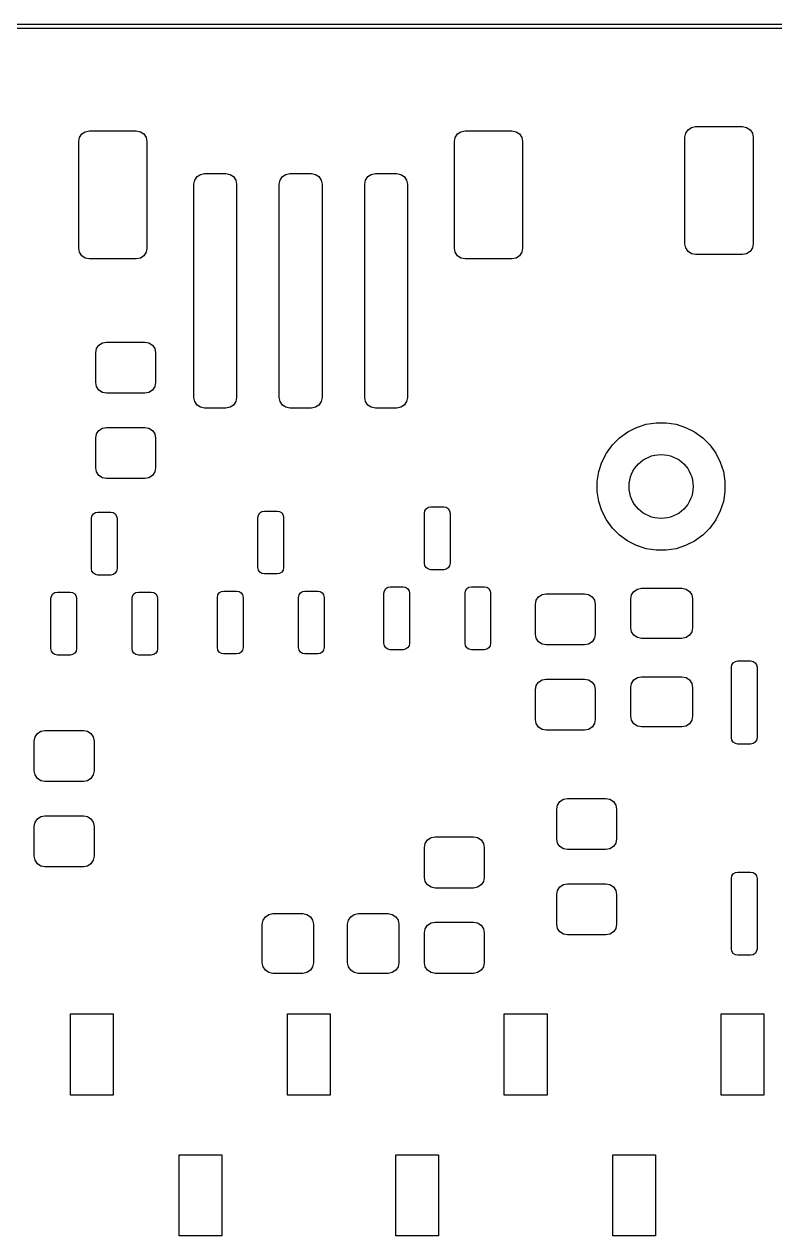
# Model space of a CAD drawing. Header units: millimetres. Extents: x 112.3 to 187.7, y -128.1 to -63.8.
# Drawn here: x 150.82 to 168.41, y -92.15 to -63.75 of the extents above; entities that cross this region are included whole.
import ezdxf

# ---------------------------------------------------------------- set-up
doc = ezdxf.new("R2010")
doc.units = ezdxf.units.MM
doc.layers.add('F.Mask', color=201, linetype='CONTINUOUS', true_color=0xd864ff)

msp = doc.modelspace()

# ---------------------------------------------------------------- linework, layer by layer
at = {"layer": 'F.Mask', "linetype": 'CONTINUOUS'}
for p, q in [((112.4, -63.75), (187.699999, -63.75)), ((187.649999, -63.85), (112.45, -63.85)), ((166.373223, -66.223223), (166.454329, -66.16903)), ((166.454329, -66.16903), (166.55, -66.15)), ((166.55, -66.15), (167.65, -66.15)), ((167.65, -66.15), (167.745671, -66.16903)), ((167.745671, -66.16903), (167.826777, -66.223223)), ((152.1, -66.5), (152.11903, -66.404329)), ((152.11903, -66.404329), (152.173223, -66.323223)), ((152.173223, -66.323223), (152.254329, -66.26903)), ((152.254329, -66.26903), (152.35, -66.25)), ((152.35, -66.25), (153.45, -66.25)), ((153.45, -66.25), (153.545671, -66.26903)), ((153.545671, -66.26903), (153.626777, -66.323223)), ((153.626777, -66.323223), (153.68097, -66.404329)), ((153.68097, -66.404329), (153.7, -66.5)), ((160.9, -66.5), (160.91903, -66.404329)), ((160.91903, -66.404329), (160.973223, -66.323223)), ((160.973223, -66.323223), (161.054329, -66.26903)), ((161.054329, -66.26903), (161.15, -66.25)), ((161.15, -66.25), (162.25, -66.25)), ((162.25, -66.25), (162.345671, -66.26903)), ((162.345671, -66.26903), (162.426777, -66.323223)), ((162.426777, -66.323223), (162.48097, -66.404329)), ((162.48097, -66.404329), (162.5, -66.5)), ((166.3, -66.4), (166.31903, -66.304329)), ((166.3, -68.9), (166.3, -66.4)), ((166.31903, -66.304329), (166.373223, -66.223223)), ((167.826777, -66.223223), (167.88097, -66.304329)), ((167.88097, -66.304329), (167.9, -66.4)), ((167.9, -66.4), (167.9, -68.9)), ((152.1, -69), (152.1, -66.5)), ((153.7, -66.5), (153.7, -69)), ((160.9, -69), (160.9, -66.5)), ((162.5, -66.5), (162.5, -69)), ((154.873223, -67.323223), (154.954329, -67.26903)), ((154.954329, -67.26903), (155.05, -67.25)), ((155.05, -67.25), (155.55, -67.25)), ((155.55, -67.25), (155.645671, -67.26903)), ((155.645671, -67.26903), (155.726777, -67.323223)), ((156.873223, -67.323223), (156.954329, -67.26903)), ((156.954329, -67.26903), (157.05, -67.25)), ((157.05, -67.25), (157.55, -67.25)), ((157.55, -67.25), (157.645671, -67.26903)), ((157.645671, -67.26903), (157.726777, -67.323223)), ((158.873223, -67.323223), (158.954329, -67.26903)), ((158.954329, -67.26903), (159.05, -67.25)), ((159.05, -67.25), (159.55, -67.25)), ((159.55, -67.25), (159.645671, -67.26903)), ((159.645671, -67.26903), (159.726777, -67.323223)), ((154.8, -67.5), (154.81903, -67.404329)), ((154.8, -72.5), (154.8, -67.5)), ((154.81903, -67.404329), (154.873223, -67.323223)), ((155.726777, -67.323223), (155.78097, -67.404329)), ((155.78097, -67.404329), (155.8, -67.5)), ((155.8, -67.5), (155.8, -72.5)), ((156.8, -67.5), (156.81903, -67.404329)), ((156.8, -72.5), (156.8, -67.5)), ((156.81903, -67.404329), (156.873223, -67.323223)), ((157.726777, -67.323223), (157.78097, -67.404329)), ((157.78097, -67.404329), (157.8, -67.5)), ((157.8, -67.5), (157.8, -72.5)), ((158.8, -67.5), (158.81903, -67.404329)), ((158.8, -72.5), (158.8, -67.5)), ((158.81903, -67.404329), (158.873223, -67.323223)), ((159.726777, -67.323223), (159.78097, -67.404329)), ((159.78097, -67.404329), (159.8, -67.5)), ((159.8, -67.5), (159.8, -72.5)), ((152.11903, -69.095671), (152.1, -69)), ((153.7, -69), (153.68097, -69.095671)), ((160.91903, -69.095671), (160.9, -69)), ((162.5, -69), (162.48097, -69.095671)), ((166.31903, -68.995671), (166.3, -68.9)), ((166.373223, -69.076777), (166.31903, -68.995671)), ((167.88097, -68.995671), (167.826777, -69.076777)), ((167.9, -68.9), (167.88097, -68.995671)), ((152.173223, -69.176777), (152.11903, -69.095671)), ((152.254329, -69.23097), (152.173223, -69.176777)), ((152.35, -69.25), (152.254329, -69.23097)), ((153.45, -69.25), (152.35, -69.25)), ((153.545671, -69.23097), (153.45, -69.25)), ((153.626777, -69.176777), (153.545671, -69.23097)), ((153.68097, -69.095671), (153.626777, -69.176777)), ((160.973223, -69.176777), (160.91903, -69.095671)), ((161.054329, -69.23097), (160.973223, -69.176777)), ((161.15, -69.25), (161.054329, -69.23097)), ((162.25, -69.25), (161.15, -69.25)), ((162.345671, -69.23097), (162.25, -69.25)), ((162.426777, -69.176777), (162.345671, -69.23097)), ((162.48097, -69.095671), (162.426777, -69.176777)), ((166.454329, -69.13097), (166.373223, -69.076777)), ((166.55, -69.15), (166.454329, -69.13097)), ((167.65, -69.15), (166.55, -69.15)), ((167.745671, -69.13097), (167.65, -69.15)), ((167.826777, -69.076777), (167.745671, -69.13097)), ((152.51903, -71.354329), (152.573223, -71.273223)), ((152.573223, -71.273223), (152.654329, -71.21903)), ((152.654329, -71.21903), (152.75, -71.2)), ((152.75, -71.2), (153.65, -71.2)), ((153.65, -71.2), (153.745671, -71.21903)), ((153.745671, -71.21903), (153.826777, -71.273223)), ((153.826777, -71.273223), (153.88097, -71.354329)), ((152.5, -71.45), (152.51903, -71.354329)), ((152.5, -72.15), (152.5, -71.45)), ((153.88097, -71.354329), (153.9, -71.45)), ((153.9, -71.45), (153.9, -72.15)), ((152.51903, -72.245671), (152.5, -72.15)), ((152.573223, -72.326777), (152.51903, -72.245671)), ((152.654329, -72.38097), (152.573223, -72.326777)), ((152.75, -72.4), (152.654329, -72.38097)), ((153.65, -72.4), (152.75, -72.4)), ((153.745671, -72.38097), (153.65, -72.4)), ((153.826777, -72.326777), (153.745671, -72.38097)), ((153.88097, -72.245671), (153.826777, -72.326777)), ((153.9, -72.15), (153.88097, -72.245671)), ((154.81903, -72.595671), (154.8, -72.5)), ((154.873223, -72.676777), (154.81903, -72.595671)), ((154.954329, -72.73097), (154.873223, -72.676777)), ((155.726777, -72.676777), (155.645671, -72.73097)), ((155.78097, -72.595671), (155.726777, -72.676777)), ((155.8, -72.5), (155.78097, -72.595671)), ((156.81903, -72.595671), (156.8, -72.5)), ((156.873223, -72.676777), (156.81903, -72.595671)), ((156.954329, -72.73097), (156.873223, -72.676777)), ((157.726777, -72.676777), (157.645671, -72.73097)), ((157.78097, -72.595671), (157.726777, -72.676777)), ((157.8, -72.5), (157.78097, -72.595671)), ((158.81903, -72.595671), (158.8, -72.5)), ((158.873223, -72.676777), (158.81903, -72.595671)), ((158.954329, -72.73097), (158.873223, -72.676777)), ((159.726777, -72.676777), (159.645671, -72.73097)), ((159.78097, -72.595671), (159.726777, -72.676777)), ((159.8, -72.5), (159.78097, -72.595671)), ((155.05, -72.75), (154.954329, -72.73097)), ((155.55, -72.75), (155.05, -72.75)), ((155.645671, -72.73097), (155.55, -72.75)), ((157.05, -72.75), (156.954329, -72.73097)), ((157.55, -72.75), (157.05, -72.75)), ((157.645671, -72.73097), (157.55, -72.75)), ((159.05, -72.75), (158.954329, -72.73097)), ((159.55, -72.75), (159.05, -72.75)), ((159.645671, -72.73097), (159.55, -72.75)), ((152.51903, -73.354329), (152.573223, -73.273223)), ((152.573223, -73.273223), (152.654329, -73.21903)), ((152.654329, -73.21903), (152.75, -73.2)), ((152.75, -73.2), (153.65, -73.2)), ((153.65, -73.2), (153.745671, -73.21903)), ((153.745671, -73.21903), (153.826777, -73.273223)), ((153.826777, -73.273223), (153.88097, -73.354329)), ((164.960133, -73.307993), (165.169856, -73.201134)), ((165.169856, -73.201134), (165.393713, -73.128398)), ((165.393713, -73.128398), (165.626192, -73.091577)), ((165.626192, -73.091577), (165.86157, -73.091577)), ((165.86157, -73.091577), (166.094049, -73.128398)), ((166.094049, -73.128398), (166.317906, -73.201134)), ((166.317906, -73.201134), (166.527629, -73.307993)), ((152.5, -73.45), (152.51903, -73.354329)), ((152.5, -74.15), (152.5, -73.45)), ((153.88097, -73.354329), (153.9, -73.45)), ((153.9, -73.45), (153.9, -74.15)), ((164.603272, -73.612781), (164.769709, -73.446344)), ((164.769709, -73.446344), (164.960133, -73.307993)), ((166.527629, -73.307993), (166.718053, -73.446344)), ((166.718053, -73.446344), (166.88449, -73.612781)), ((164.358062, -74.012928), (164.464921, -73.803205)), ((164.464921, -73.803205), (164.603272, -73.612781)), ((166.88449, -73.612781), (167.022841, -73.803205)), ((167.022841, -73.803205), (167.1297, -74.012928)), ((164.285326, -74.236785), (164.358062, -74.012928)), ((167.1297, -74.012928), (167.202436, -74.236785)), ((152.51903, -74.245671), (152.5, -74.15)), ((152.573223, -74.326777), (152.51903, -74.245671)), ((152.654329, -74.38097), (152.573223, -74.326777)), ((152.75, -74.4), (152.654329, -74.38097)), ((153.65, -74.4), (152.75, -74.4)), ((153.745671, -74.38097), (153.65, -74.4)), ((153.826777, -74.326777), (153.745671, -74.38097)), ((153.88097, -74.245671), (153.826777, -74.326777)), ((153.9, -74.15), (153.88097, -74.245671)), ((164.248505, -74.469264), (164.285326, -74.236785)), ((167.202436, -74.236785), (167.239257, -74.469264)), ((164.248505, -74.704642), (164.248505, -74.469264)), ((167.239257, -74.469264), (167.239257, -74.704642)), ((164.285326, -74.937121), (164.248505, -74.704642)), ((164.358062, -75.160978), (164.285326, -74.937121)), ((167.202436, -74.937121), (167.1297, -75.160978)), ((167.239257, -74.704642), (167.202436, -74.937121)), ((152.411418, -75.280097), (152.443934, -75.231434)), ((152.443934, -75.231434), (152.492597, -75.198918)), ((152.492597, -75.198918), (152.55, -75.1875)), ((152.55, -75.1875), (152.85, -75.1875)), ((152.85, -75.1875), (152.907403, -75.198918)), ((152.907403, -75.198918), (152.956066, -75.231434)), ((152.956066, -75.231434), (152.988582, -75.280097)), ((156.3, -75.3125), (156.311418, -75.255097)), ((156.311418, -75.255097), (156.343934, -75.206434)), ((156.343934, -75.206434), (156.392597, -75.173918)), ((156.392597, -75.173918), (156.45, -75.1625)), ((156.45, -75.1625), (156.75, -75.1625)), ((156.75, -75.1625), (156.807403, -75.173918)), ((156.807403, -75.173918), (156.856066, -75.206434)), ((156.856066, -75.206434), (156.888582, -75.255097)), ((156.888582, -75.255097), (156.9, -75.3125)), ((160.2, -75.2125), (160.211418, -75.155097)), ((160.2, -76.3875), (160.2, -75.2125)), ((160.211418, -75.155097), (160.243934, -75.106434)), ((160.243934, -75.106434), (160.292597, -75.073918)), ((160.292597, -75.073918), (160.35, -75.0625)), ((160.35, -75.0625), (160.65, -75.0625)), ((160.65, -75.0625), (160.707403, -75.073918)), ((160.707403, -75.073918), (160.756066, -75.106434)), ((160.756066, -75.106434), (160.788582, -75.155097)), ((160.788582, -75.155097), (160.8, -75.2125)), ((160.8, -75.2125), (160.8, -76.3875)), ((164.464921, -75.370701), (164.358062, -75.160978)), ((167.1297, -75.160978), (167.022841, -75.370701)), ((152.4, -75.3375), (152.411418, -75.280097)), ((152.4, -76.5125), (152.4, -75.3375)), ((152.988582, -75.280097), (153, -75.3375)), ((153, -75.3375), (153, -76.5125)), ((156.3, -76.4875), (156.3, -75.3125)), ((156.9, -75.3125), (156.9, -76.4875)), ((164.603272, -75.561125), (164.464921, -75.370701)), ((167.022841, -75.370701), (166.88449, -75.561125)), ((164.769709, -75.727562), (164.603272, -75.561125)), ((164.960133, -75.865913), (164.769709, -75.727562)), ((166.718053, -75.727562), (166.527629, -75.865913)), ((166.88449, -75.561125), (166.718053, -75.727562)), ((165.169856, -75.972772), (164.960133, -75.865913)), ((165.393713, -76.045508), (165.169856, -75.972772)), ((165.626192, -76.082329), (165.393713, -76.045508)), ((165.86157, -76.082329), (165.626192, -76.082329)), ((166.094049, -76.045508), (165.86157, -76.082329)), ((166.317906, -75.972772), (166.094049, -76.045508)), ((166.527629, -75.865913), (166.317906, -75.972772)), ((160.211418, -76.444903), (160.2, -76.3875)), ((160.8, -76.3875), (160.788582, -76.444903)), ((152.411418, -76.569903), (152.4, -76.5125)), ((152.443934, -76.618566), (152.411418, -76.569903)), ((152.492597, -76.651082), (152.443934, -76.618566)), ((152.55, -76.6625), (152.492597, -76.651082)), ((152.85, -76.6625), (152.55, -76.6625)), ((152.907403, -76.651082), (152.85, -76.6625)), ((152.956066, -76.618566), (152.907403, -76.651082)), ((152.988582, -76.569903), (152.956066, -76.618566)), ((153, -76.5125), (152.988582, -76.569903)), ((156.311418, -76.544903), (156.3, -76.4875)), ((156.343934, -76.593566), (156.311418, -76.544903)), ((156.392597, -76.626082), (156.343934, -76.593566)), ((156.45, -76.6375), (156.392597, -76.626082)), ((156.75, -76.6375), (156.45, -76.6375)), ((156.807403, -76.626082), (156.75, -76.6375)), ((156.856066, -76.593566), (156.807403, -76.626082)), ((156.888582, -76.544903), (156.856066, -76.593566)), ((156.9, -76.4875), (156.888582, -76.544903)), ((160.243934, -76.493566), (160.211418, -76.444903)), ((160.292597, -76.526082), (160.243934, -76.493566)), ((160.35, -76.5375), (160.292597, -76.526082)), ((160.65, -76.5375), (160.35, -76.5375)), ((160.707403, -76.526082), (160.65, -76.5375)), ((160.756066, -76.493566), (160.707403, -76.526082)), ((160.788582, -76.444903), (160.756066, -76.493566)), ((159.293934, -76.981434), (159.342597, -76.948918)), ((159.342597, -76.948918), (159.4, -76.9375)), ((159.4, -76.9375), (159.7, -76.9375)), ((159.7, -76.9375), (159.757403, -76.948918)), ((159.757403, -76.948918), (159.806066, -76.981434)), ((161.193934, -76.981434), (161.242597, -76.948918)), ((161.242597, -76.948918), (161.3, -76.9375)), ((161.3, -76.9375), (161.6, -76.9375)), ((161.6, -76.9375), (161.657403, -76.948918)), ((161.657403, -76.948918), (161.706066, -76.981434)), ((151.45, -77.2125), (151.461418, -77.155097)), ((151.45, -78.3875), (151.45, -77.2125)), ((151.461418, -77.155097), (151.493934, -77.106434)), ((151.493934, -77.106434), (151.542597, -77.073918)), ((151.542597, -77.073918), (151.6, -77.0625)), ((151.6, -77.0625), (151.9, -77.0625)), ((151.9, -77.0625), (151.957403, -77.073918)), ((151.957403, -77.073918), (152.006066, -77.106434)), ((152.006066, -77.106434), (152.038582, -77.155097)), ((152.038582, -77.155097), (152.05, -77.2125)), ((152.05, -77.2125), (152.05, -78.3875)), ((153.35, -77.2125), (153.361418, -77.155097)), ((153.35, -78.3875), (153.35, -77.2125)), ((153.361418, -77.155097), (153.393934, -77.106434)), ((153.393934, -77.106434), (153.442597, -77.073918)), ((153.442597, -77.073918), (153.5, -77.0625)), ((153.5, -77.0625), (153.8, -77.0625)), ((153.8, -77.0625), (153.857403, -77.073918)), ((153.857403, -77.073918), (153.906066, -77.106434)), ((153.906066, -77.106434), (153.938582, -77.155097)), ((153.938582, -77.155097), (153.95, -77.2125)), ((153.95, -77.2125), (153.95, -78.3875)), ((155.35, -77.1875), (155.361418, -77.130097)), ((155.35, -78.3625), (155.35, -77.1875)), ((155.361418, -77.130097), (155.393934, -77.081434)), ((155.393934, -77.081434), (155.442597, -77.048918)), ((155.442597, -77.048918), (155.5, -77.0375)), ((155.5, -77.0375), (155.8, -77.0375)), ((155.8, -77.0375), (155.857403, -77.048918)), ((155.857403, -77.048918), (155.906066, -77.081434)), ((155.906066, -77.081434), (155.938582, -77.130097)), ((155.938582, -77.130097), (155.95, -77.1875)), ((155.95, -77.1875), (155.95, -78.3625)), ((157.25, -77.1875), (157.261418, -77.130097)), ((157.25, -78.3625), (157.25, -77.1875)), ((157.261418, -77.130097), (157.293934, -77.081434)), ((157.293934, -77.081434), (157.342597, -77.048918)), ((157.342597, -77.048918), (157.4, -77.0375)), ((157.4, -77.0375), (157.7, -77.0375)), ((157.7, -77.0375), (157.757403, -77.048918)), ((157.757403, -77.048918), (157.806066, -77.081434)), ((157.806066, -77.081434), (157.838582, -77.130097)), ((157.838582, -77.130097), (157.85, -77.1875)), ((157.85, -77.1875), (157.85, -78.3625)), ((159.25, -77.0875), (159.261418, -77.030097)), ((159.25, -78.2625), (159.25, -77.0875)), ((159.261418, -77.030097), (159.293934, -76.981434)), ((159.806066, -76.981434), (159.838582, -77.030097)), ((159.838582, -77.030097), (159.85, -77.0875)), ((159.85, -77.0875), (159.85, -78.2625)), ((161.15, -77.0875), (161.161418, -77.030097)), ((161.15, -78.2625), (161.15, -77.0875)), ((161.161418, -77.030097), (161.193934, -76.981434)), ((161.706066, -76.981434), (161.738582, -77.030097)), ((161.738582, -77.030097), (161.75, -77.0875)), ((161.75, -77.0875), (161.75, -78.2625)), ((162.81903, -77.254329), (162.873223, -77.173223)), ((162.873223, -77.173223), (162.954329, -77.11903)), ((162.954329, -77.11903), (163.05, -77.1)), ((163.05, -77.1), (163.95, -77.1)), ((163.95, -77.1), (164.045671, -77.11903)), ((164.045671, -77.11903), (164.126777, -77.173223)), ((164.126777, -77.173223), (164.18097, -77.254329)), ((165.032308, -77.222455), (165.051338, -77.126784)), ((165.032308, -77.897455), (165.032308, -77.222455)), ((165.051338, -77.126784), (165.105531, -77.045678)), ((165.105531, -77.045678), (165.186637, -76.991485)), ((165.186637, -76.991485), (165.282308, -76.972455)), ((165.282308, -76.972455), (166.232308, -76.972455)), ((166.232308, -76.972455), (166.327979, -76.991485)), ((166.327979, -76.991485), (166.409085, -77.045678)), ((166.409085, -77.045678), (166.463278, -77.126784)), ((166.463278, -77.126784), (166.482308, -77.222455)), ((166.482308, -77.222455), (166.482308, -77.897455)), ((162.8, -77.35), (162.81903, -77.254329)), ((162.8, -78.05), (162.8, -77.35)), ((164.18097, -77.254329), (164.2, -77.35)), ((164.2, -77.35), (164.2, -78.05)), ((162.81903, -78.145671), (162.8, -78.05)), ((164.2, -78.05), (164.18097, -78.145671)), ((165.051338, -77.993126), (165.032308, -77.897455)), ((165.105531, -78.074232), (165.051338, -77.993126)), ((165.186637, -78.128425), (165.105531, -78.074232)), ((166.409085, -78.074232), (166.327979, -78.128425)), ((166.463278, -77.993126), (166.409085, -78.074232)), ((166.482308, -77.897455), (166.463278, -77.993126)), ((151.461418, -78.444903), (151.45, -78.3875)), ((152.05, -78.3875), (152.038582, -78.444903)), ((153.361418, -78.444903), (153.35, -78.3875)), ((153.95, -78.3875), (153.938582, -78.444903)), ((155.361418, -78.419903), (155.35, -78.3625)), ((155.95, -78.3625), (155.938582, -78.419903)), ((157.261418, -78.419903), (157.25, -78.3625)), ((157.85, -78.3625), (157.838582, -78.419903)), ((159.261418, -78.319903), (159.25, -78.2625)), ((159.293934, -78.368566), (159.261418, -78.319903)), ((159.342597, -78.401082), (159.293934, -78.368566)), ((159.806066, -78.368566), (159.757403, -78.401082)), ((159.838582, -78.319903), (159.806066, -78.368566)), ((159.85, -78.2625), (159.838582, -78.319903)), ((161.161418, -78.319903), (161.15, -78.2625)), ((161.193934, -78.368566), (161.161418, -78.319903)), ((161.242597, -78.401082), (161.193934, -78.368566)), ((161.706066, -78.368566), (161.657403, -78.401082)), ((161.738582, -78.319903), (161.706066, -78.368566)), ((161.75, -78.2625), (161.738582, -78.319903)), ((162.873223, -78.226777), (162.81903, -78.145671)), ((162.954329, -78.28097), (162.873223, -78.226777)), ((163.05, -78.3), (162.954329, -78.28097)), ((163.95, -78.3), (163.05, -78.3)), ((164.045671, -78.28097), (163.95, -78.3)), ((164.126777, -78.226777), (164.045671, -78.28097)), ((164.18097, -78.145671), (164.126777, -78.226777)), ((165.282308, -78.147455), (165.186637, -78.128425)), ((166.232308, -78.147455), (165.282308, -78.147455)), ((166.327979, -78.128425), (166.232308, -78.147455)), ((151.493934, -78.493566), (151.461418, -78.444903)), ((151.542597, -78.526082), (151.493934, -78.493566)), ((151.6, -78.5375), (151.542597, -78.526082)), ((151.9, -78.5375), (151.6, -78.5375)), ((151.957403, -78.526082), (151.9, -78.5375)), ((152.006066, -78.493566), (151.957403, -78.526082)), ((152.038582, -78.444903), (152.006066, -78.493566)), ((153.393934, -78.493566), (153.361418, -78.444903)), ((153.442597, -78.526082), (153.393934, -78.493566)), ((153.5, -78.5375), (153.442597, -78.526082)), ((153.8, -78.5375), (153.5, -78.5375)), ((153.857403, -78.526082), (153.8, -78.5375)), ((153.906066, -78.493566), (153.857403, -78.526082)), ((153.938582, -78.444903), (153.906066, -78.493566)), ((155.393934, -78.468566), (155.361418, -78.419903)), ((155.442597, -78.501082), (155.393934, -78.468566)), ((155.5, -78.5125), (155.442597, -78.501082)), ((155.8, -78.5125), (155.5, -78.5125)), ((155.857403, -78.501082), (155.8, -78.5125)), ((155.906066, -78.468566), (155.857403, -78.501082)), ((155.938582, -78.419903), (155.906066, -78.468566)), ((157.293934, -78.468566), (157.261418, -78.419903)), ((157.342597, -78.501082), (157.293934, -78.468566)), ((157.4, -78.5125), (157.342597, -78.501082)), ((157.7, -78.5125), (157.4, -78.5125)), ((157.757403, -78.501082), (157.7, -78.5125)), ((157.806066, -78.468566), (157.757403, -78.501082)), ((157.838582, -78.419903), (157.806066, -78.468566)), ((159.4, -78.4125), (159.342597, -78.401082)), ((159.7, -78.4125), (159.4, -78.4125)), ((159.757403, -78.401082), (159.7, -78.4125)), ((161.3, -78.4125), (161.242597, -78.401082)), ((161.6, -78.4125), (161.3, -78.4125)), ((161.657403, -78.401082), (161.6, -78.4125)), ((167.39, -78.825), (167.401418, -78.767597)), ((167.39, -80.475), (167.39, -78.825)), ((167.401418, -78.767597), (167.433934, -78.718934)), ((167.433934, -78.718934), (167.482597, -78.686418)), ((167.482597, -78.686418), (167.54, -78.675)), ((167.54, -78.675), (167.84, -78.675)), ((167.84, -78.675), (167.897403, -78.686418)), ((167.897403, -78.686418), (167.946066, -78.718934)), ((167.946066, -78.718934), (167.978582, -78.767597)), ((167.978582, -78.767597), (167.99, -78.825)), ((167.99, -78.825), (167.99, -80.475)), ((162.81903, -79.254329), (162.873223, -79.173223)), ((162.873223, -79.173223), (162.954329, -79.11903)), ((162.954329, -79.11903), (163.05, -79.1)), ((163.05, -79.1), (163.95, -79.1)), ((163.95, -79.1), (164.045671, -79.11903)), ((164.045671, -79.11903), (164.126777, -79.173223)), ((164.126777, -79.173223), (164.18097, -79.254329)), ((165.032308, -79.297455), (165.051338, -79.201784)), ((165.051338, -79.201784), (165.105531, -79.120678)), ((165.105531, -79.120678), (165.186637, -79.066485)), ((165.186637, -79.066485), (165.282308, -79.047455)), ((165.282308, -79.047455), (166.232308, -79.047455)), ((166.232308, -79.047455), (166.327979, -79.066485)), ((166.327979, -79.066485), (166.409085, -79.120678)), ((166.409085, -79.120678), (166.463278, -79.201784)), ((166.463278, -79.201784), (166.482308, -79.297455)), ((162.8, -79.35), (162.81903, -79.254329)), ((162.8, -80.05), (162.8, -79.35)), ((164.18097, -79.254329), (164.2, -79.35)), ((164.2, -79.35), (164.2, -80.05)), ((165.032308, -79.972455), (165.032308, -79.297455)), ((166.482308, -79.297455), (166.482308, -79.972455)), ((162.81903, -80.145671), (162.8, -80.05)), ((164.2, -80.05), (164.18097, -80.145671)), ((165.051338, -80.068126), (165.032308, -79.972455)), ((165.105531, -80.149232), (165.051338, -80.068126)), ((166.463278, -80.068126), (166.409085, -80.149232)), ((166.482308, -79.972455), (166.463278, -80.068126)), ((151.133916, -80.377333), (151.215022, -80.32314)), ((151.215022, -80.32314), (151.310693, -80.30411)), ((151.310693, -80.30411), (152.210693, -80.30411)), ((152.210693, -80.30411), (152.306364, -80.32314)), ((152.306364, -80.32314), (152.38747, -80.377333)), ((162.873223, -80.226777), (162.81903, -80.145671)), ((162.954329, -80.28097), (162.873223, -80.226777)), ((163.05, -80.3), (162.954329, -80.28097)), ((163.95, -80.3), (163.05, -80.3)), ((164.045671, -80.28097), (163.95, -80.3)), ((164.126777, -80.226777), (164.045671, -80.28097)), ((164.18097, -80.145671), (164.126777, -80.226777)), ((165.186637, -80.203425), (165.105531, -80.149232)), ((165.282308, -80.222455), (165.186637, -80.203425)), ((166.232308, -80.222455), (165.282308, -80.222455)), ((166.327979, -80.203425), (166.232308, -80.222455)), ((166.409085, -80.149232), (166.327979, -80.203425)), ((151.060693, -80.55411), (151.079723, -80.458439)), ((151.060693, -81.25411), (151.060693, -80.55411)), ((151.079723, -80.458439), (151.133916, -80.377333)), ((152.38747, -80.377333), (152.441663, -80.458439)), ((152.441663, -80.458439), (152.460693, -80.55411)), ((152.460693, -80.55411), (152.460693, -81.25411)), ((167.401418, -80.532403), (167.39, -80.475)), ((167.433934, -80.581066), (167.401418, -80.532403)), ((167.482597, -80.613582), (167.433934, -80.581066)), ((167.54, -80.625), (167.482597, -80.613582)), ((167.84, -80.625), (167.54, -80.625)), ((167.897403, -80.613582), (167.84, -80.625)), ((167.946066, -80.581066), (167.897403, -80.613582)), ((167.978582, -80.532403), (167.946066, -80.581066)), ((167.99, -80.475), (167.978582, -80.532403)), ((151.079723, -81.349781), (151.060693, -81.25411)), ((151.133916, -81.430887), (151.079723, -81.349781)), ((151.215022, -81.48508), (151.133916, -81.430887)), ((151.310693, -81.50411), (151.215022, -81.48508)), ((152.210693, -81.50411), (151.310693, -81.50411)), ((152.306364, -81.48508), (152.210693, -81.50411)), ((152.38747, -81.430887), (152.306364, -81.48508)), ((152.441663, -81.349781), (152.38747, -81.430887)), ((152.460693, -81.25411), (152.441663, -81.349781)), ((163.3, -82.15), (163.31903, -82.054329)), ((163.31903, -82.054329), (163.373223, -81.973223)), ((163.373223, -81.973223), (163.454329, -81.91903)), ((163.454329, -81.91903), (163.55, -81.9)), ((163.55, -81.9), (164.45, -81.9)), ((164.45, -81.9), (164.545671, -81.91903)), ((164.545671, -81.91903), (164.626777, -81.973223)), ((164.626777, -81.973223), (164.68097, -82.054329)), ((164.68097, -82.054329), (164.7, -82.15)), ((151.133916, -82.377333), (151.215022, -82.32314)), ((151.215022, -82.32314), (151.310693, -82.30411)), ((151.310693, -82.30411), (152.210693, -82.30411)), ((152.210693, -82.30411), (152.306364, -82.32314)), ((152.306364, -82.32314), (152.38747, -82.377333)), ((163.3, -82.85), (163.3, -82.15)), ((164.7, -82.15), (164.7, -82.85)), ((151.060693, -82.55411), (151.079723, -82.458439)), ((151.060693, -83.25411), (151.060693, -82.55411)), ((151.079723, -82.458439), (151.133916, -82.377333)), ((152.38747, -82.377333), (152.441663, -82.458439)), ((152.441663, -82.458439), (152.460693, -82.55411)), ((152.460693, -82.55411), (152.460693, -83.25411)), ((160.21903, -82.954329), (160.273223, -82.873223)), ((160.273223, -82.873223), (160.354329, -82.81903)), ((160.354329, -82.81903), (160.45, -82.8)), ((160.45, -82.8), (161.35, -82.8)), ((161.35, -82.8), (161.445671, -82.81903)), ((161.445671, -82.81903), (161.526777, -82.873223)), ((161.526777, -82.873223), (161.58097, -82.954329)), ((163.31903, -82.945671), (163.3, -82.85)), ((164.7, -82.85), (164.68097, -82.945671)), ((160.2, -83.05), (160.21903, -82.954329)), ((160.2, -83.75), (160.2, -83.05)), ((161.58097, -82.954329), (161.6, -83.05)), ((161.6, -83.05), (161.6, -83.75)), ((163.373223, -83.026777), (163.31903, -82.945671)), ((163.454329, -83.08097), (163.373223, -83.026777)), ((163.55, -83.1), (163.454329, -83.08097)), ((164.45, -83.1), (163.55, -83.1)), ((164.545671, -83.08097), (164.45, -83.1)), ((164.626777, -83.026777), (164.545671, -83.08097)), ((164.68097, -82.945671), (164.626777, -83.026777)), ((151.079723, -83.349781), (151.060693, -83.25411)), ((151.133916, -83.430887), (151.079723, -83.349781)), ((151.215022, -83.48508), (151.133916, -83.430887)), ((151.310693, -83.50411), (151.215022, -83.48508)), ((152.306364, -83.48508), (152.210693, -83.50411)), ((152.38747, -83.430887), (152.306364, -83.48508)), ((152.441663, -83.349781), (152.38747, -83.430887)), ((152.460693, -83.25411), (152.441663, -83.349781)), ((152.210693, -83.50411), (151.310693, -83.50411)), ((160.21903, -83.845671), (160.2, -83.75)), ((161.6, -83.75), (161.58097, -83.845671)), ((167.39, -83.775), (167.401418, -83.717597)), ((167.39, -85.425), (167.39, -83.775)), ((167.401418, -83.717597), (167.433934, -83.668934)), ((167.433934, -83.668934), (167.482597, -83.636418)), ((167.482597, -83.636418), (167.54, -83.625)), ((167.54, -83.625), (167.84, -83.625)), ((167.84, -83.625), (167.897403, -83.636418)), ((167.897403, -83.636418), (167.946066, -83.668934)), ((167.946066, -83.668934), (167.978582, -83.717597)), ((167.978582, -83.717597), (167.99, -83.775)), ((167.99, -83.775), (167.99, -85.425)), ((160.273223, -83.926777), (160.21903, -83.845671)), ((160.354329, -83.98097), (160.273223, -83.926777)), ((160.45, -84), (160.354329, -83.98097)), ((161.35, -84), (160.45, -84)), ((161.445671, -83.98097), (161.35, -84)), ((161.526777, -83.926777), (161.445671, -83.98097)), ((161.58097, -83.845671), (161.526777, -83.926777)), ((163.3, -84.15), (163.31903, -84.054329)), ((163.31903, -84.054329), (163.373223, -83.973223)), ((163.373223, -83.973223), (163.454329, -83.91903)), ((163.454329, -83.91903), (163.55, -83.9)), ((163.55, -83.9), (164.45, -83.9)), ((164.45, -83.9), (164.545671, -83.91903)), ((164.545671, -83.91903), (164.626777, -83.973223)), ((164.626777, -83.973223), (164.68097, -84.054329)), ((164.68097, -84.054329), (164.7, -84.15)), ((163.3, -84.85), (163.3, -84.15)), ((164.7, -84.15), (164.7, -84.85)), ((156.473223, -84.673223), (156.554329, -84.61903)), ((156.554329, -84.61903), (156.65, -84.6)), ((156.65, -84.6), (157.35, -84.6)), ((157.35, -84.6), (157.445671, -84.61903)), ((157.445671, -84.61903), (157.526777, -84.673223)), ((158.473223, -84.673223), (158.554329, -84.61903)), ((158.554329, -84.61903), (158.65, -84.6)), ((158.65, -84.6), (159.35, -84.6)), ((159.35, -84.6), (159.445671, -84.61903)), ((159.445671, -84.61903), (159.526777, -84.673223)), ((156.4, -84.85), (156.41903, -84.754329)), ((156.4, -85.75), (156.4, -84.85)), ((156.41903, -84.754329), (156.473223, -84.673223)), ((157.526777, -84.673223), (157.58097, -84.754329)), ((157.58097, -84.754329), (157.6, -84.85)), ((157.6, -84.85), (157.6, -85.75)), ((158.4, -84.85), (158.41903, -84.754329)), ((158.4, -85.75), (158.4, -84.85)), ((158.41903, -84.754329), (158.473223, -84.673223)), ((159.526777, -84.673223), (159.58097, -84.754329)), ((159.58097, -84.754329), (159.6, -84.85)), ((159.6, -84.85), (159.6, -85.75)), ((160.21903, -84.954329), (160.273223, -84.873223)), ((160.273223, -84.873223), (160.354329, -84.81903)), ((160.354329, -84.81903), (160.45, -84.8)), ((160.45, -84.8), (161.35, -84.8)), ((161.35, -84.8), (161.445671, -84.81903)), ((161.445671, -84.81903), (161.526777, -84.873223)), ((161.526777, -84.873223), (161.58097, -84.954329)), ((163.31903, -84.945671), (163.3, -84.85)), ((164.7, -84.85), (164.68097, -84.945671)), ((160.2, -85.05), (160.21903, -84.954329)), ((160.2, -85.75), (160.2, -85.05)), ((161.58097, -84.954329), (161.6, -85.05)), ((161.6, -85.05), (161.6, -85.75)), ((163.373223, -85.026777), (163.31903, -84.945671)), ((163.454329, -85.08097), (163.373223, -85.026777)), ((163.55, -85.1), (163.454329, -85.08097)), ((164.45, -85.1), (163.55, -85.1)), ((164.545671, -85.08097), (164.45, -85.1)), ((164.626777, -85.026777), (164.545671, -85.08097)), ((164.68097, -84.945671), (164.626777, -85.026777)), ((167.401418, -85.482403), (167.39, -85.425)), ((167.433934, -85.531066), (167.401418, -85.482403)), ((167.978582, -85.482403), (167.946066, -85.531066)), ((167.99, -85.425), (167.978582, -85.482403)), ((156.41903, -85.845671), (156.4, -85.75)), ((157.6, -85.75), (157.58097, -85.845671)), ((158.41903, -85.845671), (158.4, -85.75)), ((159.6, -85.75), (159.58097, -85.845671)), ((160.21903, -85.845671), (160.2, -85.75)), ((161.6, -85.75), (161.58097, -85.845671)), ((167.482597, -85.563582), (167.433934, -85.531066)), ((167.54, -85.575), (167.482597, -85.563582)), ((167.84, -85.575), (167.54, -85.575)), ((167.897403, -85.563582), (167.84, -85.575)), ((167.946066, -85.531066), (167.897403, -85.563582)), ((156.473223, -85.926777), (156.41903, -85.845671)), ((156.554329, -85.98097), (156.473223, -85.926777)), ((156.65, -86), (156.554329, -85.98097)), ((157.35, -86), (156.65, -86)), ((157.445671, -85.98097), (157.35, -86)), ((157.526777, -85.926777), (157.445671, -85.98097)), ((157.58097, -85.845671), (157.526777, -85.926777)), ((158.473223, -85.926777), (158.41903, -85.845671)), ((158.554329, -85.98097), (158.473223, -85.926777)), ((158.65, -86), (158.554329, -85.98097)), ((159.35, -86), (158.65, -86)), ((159.445671, -85.98097), (159.35, -86)), ((159.526777, -85.926777), (159.445671, -85.98097)), ((159.58097, -85.845671), (159.526777, -85.926777)), ((160.273223, -85.926777), (160.21903, -85.845671)), ((160.354329, -85.98097), (160.273223, -85.926777)), ((160.45, -86), (160.354329, -85.98097)), ((161.35, -86), (160.45, -86)), ((161.445671, -85.98097), (161.35, -86)), ((161.526777, -85.926777), (161.445671, -85.98097)), ((161.58097, -85.845671), (161.526777, -85.926777)), ((151.910289, -88.851782), (151.910289, -86.951782)), ((151.910289, -86.951782), (152.910289, -86.951782)), ((152.910289, -86.951782), (152.910289, -88.851782)), ((156.990289, -88.851782), (156.990289, -86.951782)), ((156.990289, -86.951782), (157.990289, -86.951782)), ((157.990289, -86.951782), (157.990289, -88.851782)), ((162.070289, -88.851782), (162.070289, -86.951782)), ((162.070289, -86.951782), (163.070289, -86.951782)), ((163.070289, -86.951782), (163.070289, -88.851782)), ((167.150289, -88.851782), (167.150289, -86.951782)), ((167.150289, -86.951782), (168.150289, -86.951782)), ((168.150289, -86.951782), (168.150289, -88.851782)), ((152.910289, -88.851782), (151.910289, -88.851782)), ((157.990289, -88.851782), (156.990289, -88.851782)), ((163.070289, -88.851782), (162.070289, -88.851782)), ((168.150289, -88.851782), (167.150289, -88.851782)), ((154.450289, -92.151782), (154.450289, -90.251782)), ((154.450289, -90.251782), (155.450289, -90.251782)), ((155.450289, -90.251782), (155.450289, -92.151782)), ((159.530289, -92.151782), (159.530289, -90.251782)), ((159.530289, -90.251782), (160.530289, -90.251782)), ((160.530289, -90.251782), (160.530289, -92.151782)), ((164.610289, -92.151782), (164.610289, -90.251782)), ((164.610289, -90.251782), (165.610289, -90.251782)), ((165.610289, -90.251782), (165.610289, -92.151782)), ((155.450289, -92.151782), (154.450289, -92.151782)), ((160.530289, -92.151782), (159.530289, -92.151782)), ((165.610289, -92.151782), (164.610289, -92.151782))]:
    msp.add_line(p, q, dxfattribs=at)
at = {"layer": 'F.Mask'}
msp.add_circle((165.743881, -74.586953), 0.75, dxfattribs=at)
msp.add_circle((165.743881, -74.586953), 0.75, dxfattribs=at)
msp.add_circle((165.743881, -74.586953), 0.75, dxfattribs=at)

doc.saveas('drawing.dxf')
